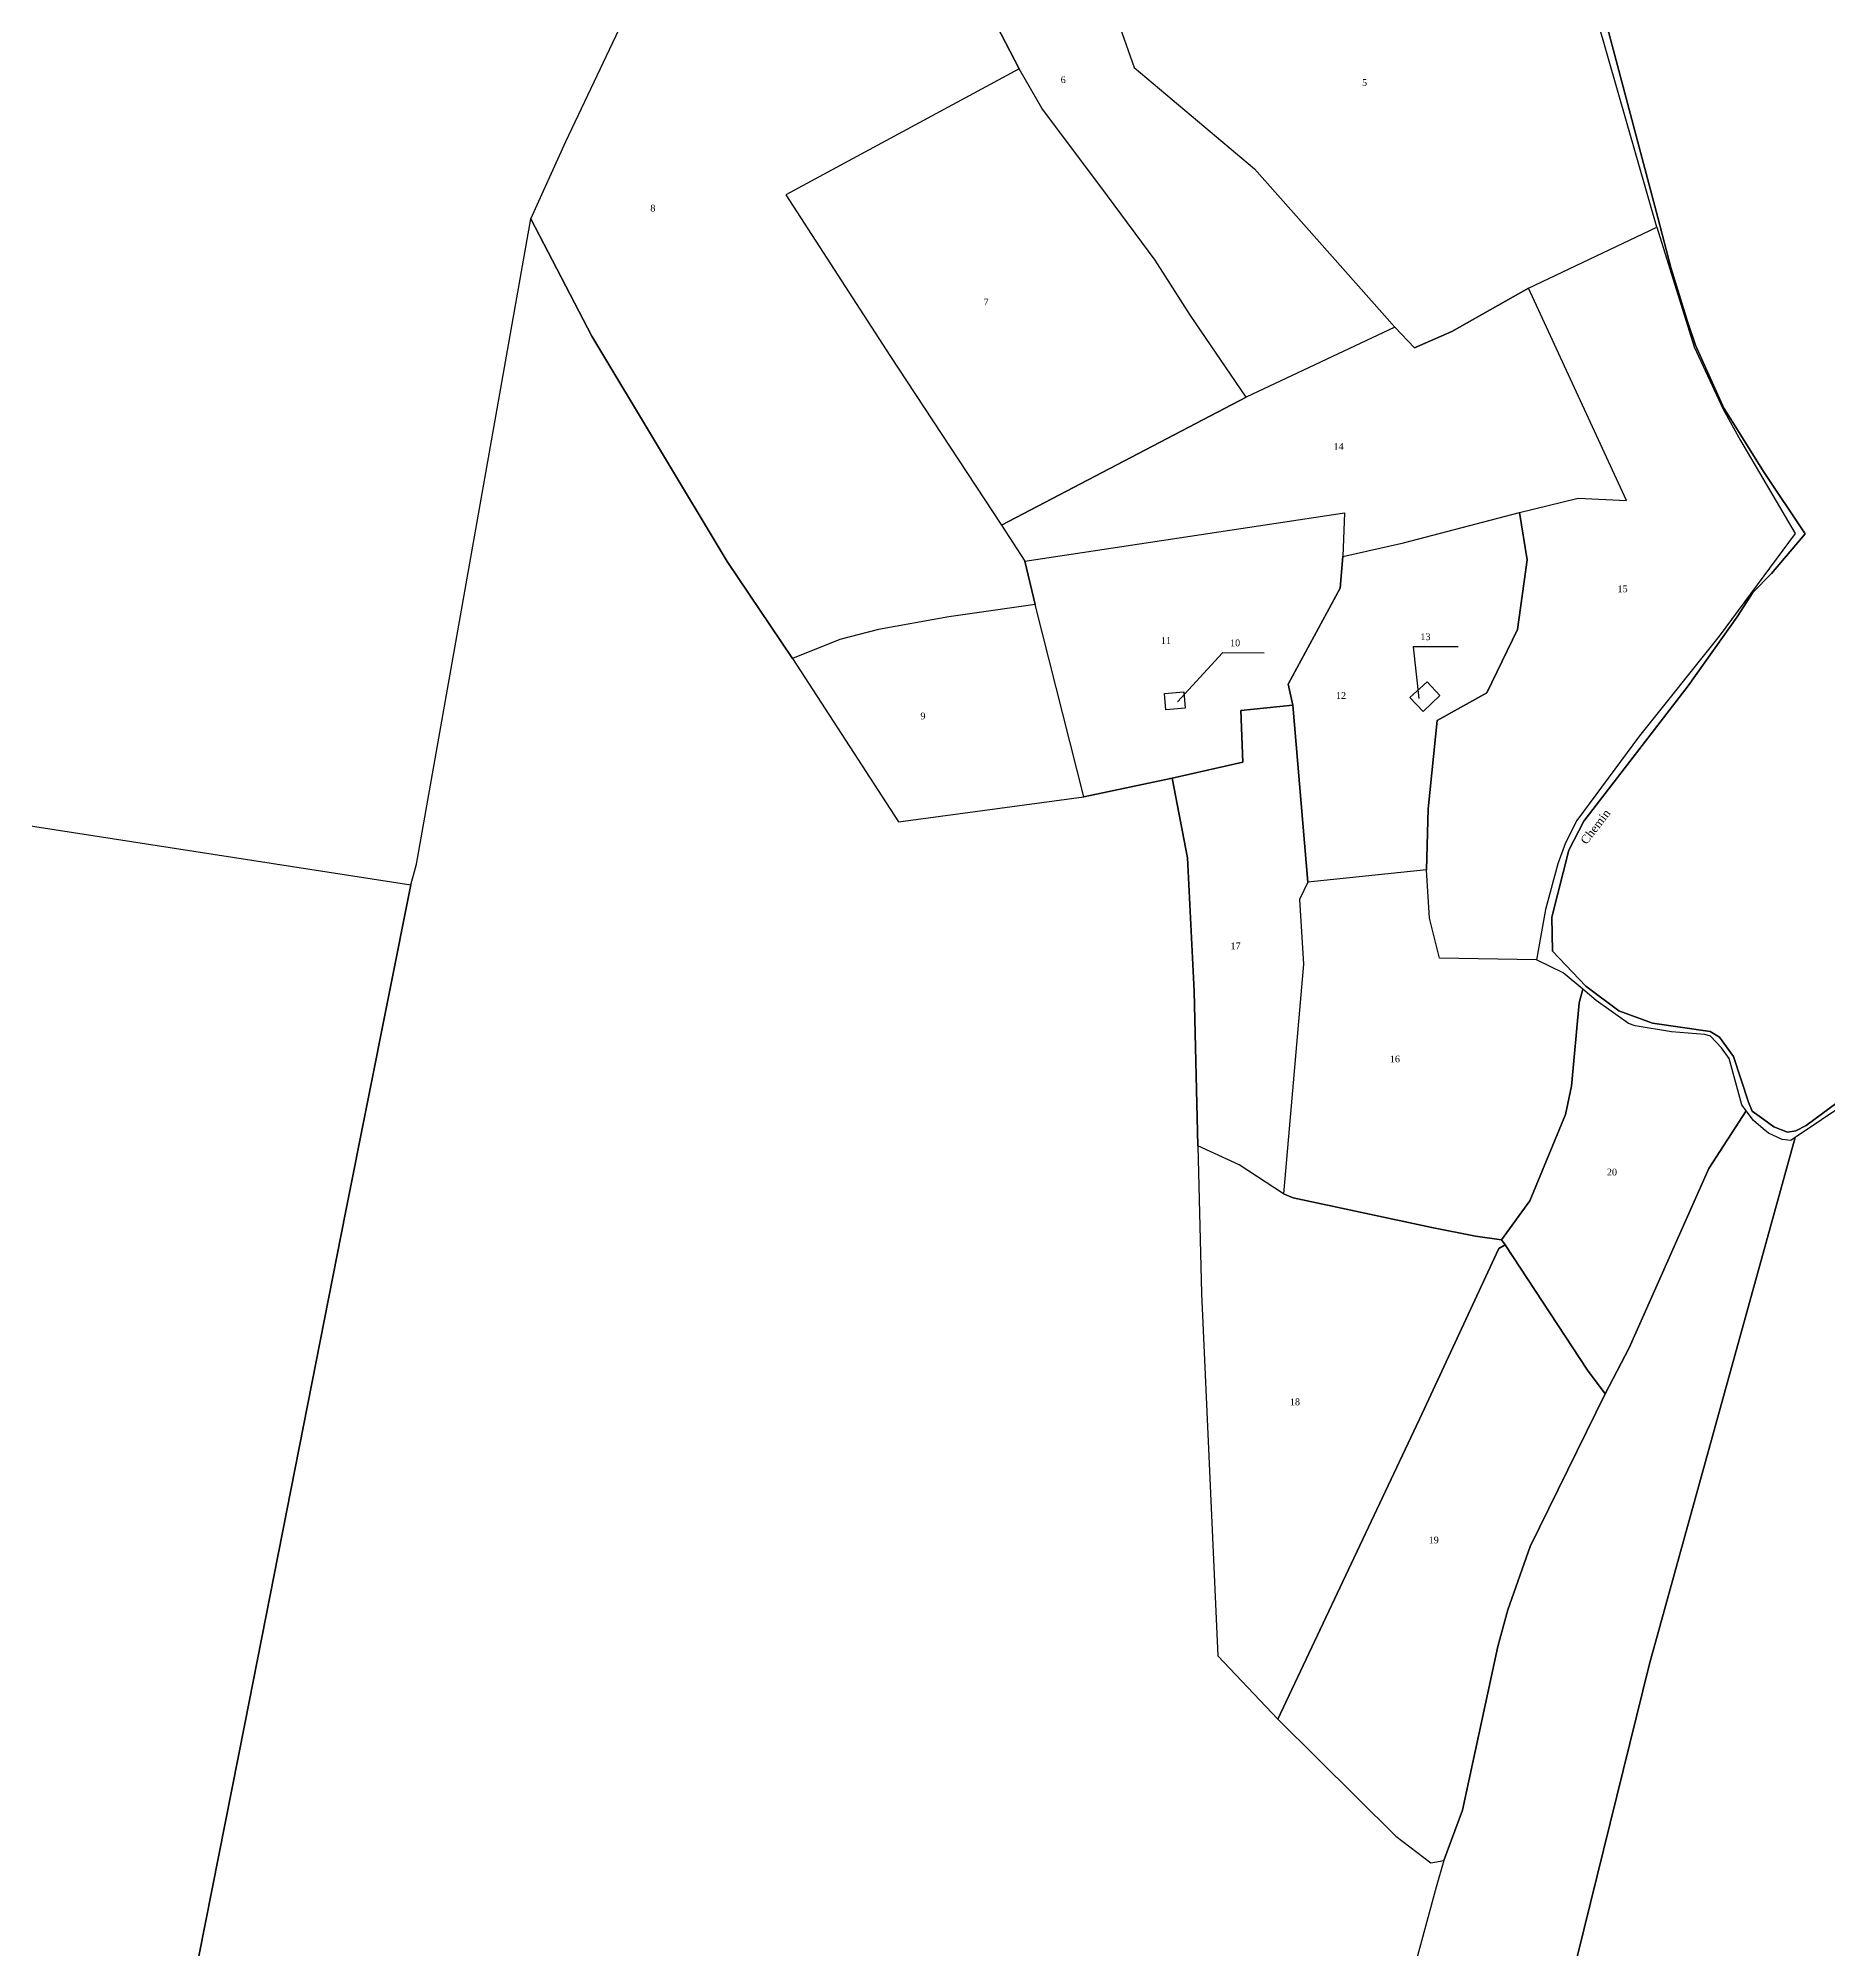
# Model space of a CAD drawing. Extents: x 1205702 to 1209329, y 6150197 to 6152796.
# Drawn here: x 1207121 to 1207653, y 6151192 to 6151761 of the extents above; entities that cross this region are included whole.
import ezdxf

# ---------------------------------------------------------------- set-up
doc = ezdxf.new("R2010")
doc.units = 0
doc.linetypes.add('CONTINU', pattern=[0])
for name, color, linetype in [('1LIEUDIT', 7, 'CONTINU'), ('1PARCELLE', 7, 'CONTINU'), ('1SUBDSECT', 7, 'CONTINU'), ('1TROUPARCELLE', 7, 'CONTINU'), ('1ZONCOMM', 7, 'CONTINU'), ('3BATIDUR', 7, 'CONTINU'), ('3FLECHEPAR', 7, 'CONTINU'), ('3PARCELLETEX', 7, 'CONTINU'), ('3ZONCOMMTEX', 7, 'CONTINU')]:
    doc.layers.add(name, color=color, linetype=linetype)
doc.styles.get("Standard").update_dxf_attribs({"font": 'Times New Roman'})

msp = doc.modelspace()

# ---------------------------------------------------------------- linework, layer by layer
at = {"layer": '1LIEUDIT'}
msp.add_lwpolyline([(1207657.24, 6151445.89), (1207645.82, 6151437.41), (1207642.8, 6151435.92), (1207640.28, 6151435.49), (1207636.19, 6151437.09), (1207633.28, 6151439.22), (1207629.82, 6151441.76), (1207628.69, 6151444.39), (1207624.29, 6151457.98), (1207620.13, 6151463.72), (1207617.29, 6151465.43), (1207600.15, 6151467.83), (1207590.2, 6151471.54), (1207580.37, 6151478.84), (1207570.51, 6151489.3), (1207570.29, 6151499.38), (1207575.34, 6151519.28), (1207579.76, 6151527.94), (1207610.82, 6151568.17), (1207625.37, 6151588.68), (1207629.95, 6151595.85), (1207635.5, 6151601.51), (1207645.54, 6151613.29), (1207633.13, 6151631.83), (1207623.91, 6151646.59), (1207621.35, 6151650.64), (1207612.98, 6151669.38), (1207610.53, 6151676.43), (1207605.58, 6151692.44), (1207601.75, 6151707.32), (1207582.99, 6151778.37)], dxfattribs=at)
at = {"layer": '1PARCELLE'}
for points in [[(1207095.2, 6151530.05), (1207231.24, 6151508.95), (1207232.9, 6151515.1), (1207266.89, 6151706.96), (1207277.36, 6151729.92), (1207299.74, 6151777.13), (1207329.31, 6151844.58), (1207332.09, 6151853.57), (1207332.63, 6151856.92), (1207332.63, 6151856.92), (1207327.52, 6151857.71), (1207313.62, 6151875.66), (1207312.18, 6151884.26), (1207312.23, 6151892.58), (1207315.74, 6151904.46), (1207340.36, 6151949.44), (1207348.97, 6151965.72), (1207367.82, 6152009.77), (1207388.62, 6152076.35), (1207400.82, 6152081.57), (1207398.17, 6152093.7), (1207393.23, 6152097.09), (1207408.16, 6152132.82)], [(1207144.98, 6151072.96), (1207181.93, 6151259.6), (1207211.81, 6151411.59), (1207231.24, 6151508.95), (1207231.24, 6151508.95), (1207232.9, 6151515.1), (1207266.89, 6151706.96), (1207285.06, 6151672.05), (1207325.27, 6151605.05), (1207344.66, 6151576.21), (1207376.12, 6151527.73), (1207431.27, 6151535.1), (1207457.49, 6151540.7), (1207462.07, 6151516.96), (1207464.04, 6151477.34), (1207465.08, 6151431.37), (1207466.19, 6151387.52), (1207471.03, 6151279.85), (1207488.86, 6151260.98), (1207523.89, 6151226.28), (1207534.27, 6151218.28), (1207538.23, 6151218.99), (1207535.86, 6151211.09), (1207520.49, 6151154.24)], [(1207095.2, 6151530.05), (1207231.24, 6151508.95), (1207211.81, 6151411.59), (1207181.93, 6151259.6), (1207144.98, 6151072.96)], [(1207870.43, 6151015.76), (1207683.57, 6151453.75), (1207678.77, 6151452.67), (1207677.31, 6151448.31), (1207670.11, 6151445.35), (1207663.45, 6151443.82), (1207662.99, 6151446.18), (1207660.58, 6151445.75), (1207658.23, 6151444.43), (1207642.58, 6151433.85), (1207599.28, 6151277.51), (1207575.88, 6151182.78)], [(1207575.88, 6151182.78), (1207599.28, 6151277.51), (1207642.58, 6151433.85), (1207641.26, 6151432.95), (1207638.66, 6151433.33), (1207634.68, 6151435.18), (1207633.04, 6151436.44), (1207630.2, 6151438.92), (1207628.03, 6151441.84), (1207616.9, 6151424.72), (1207593.21, 6151371.35), (1207586.1, 6151357.67), (1207563.8, 6151312.3), (1207557.24, 6151293.56), (1207554.25, 6151282.66), (1207543.7, 6151233.95), (1207538.23, 6151218.99), (1207538.23, 6151218.99), (1207535.86, 6151211.09), (1207520.49, 6151154.24)]]:
    msp.add_lwpolyline(points, dxfattribs=at)
for points in [[(1207411.99, 6151751.45), (1207391.93, 6151790.35), (1207386.55, 6151829.19), (1207387.23, 6151858.99), (1207415.34, 6151864.51), (1207433.77, 6151869.76), (1207442.43, 6151873.27), (1207422.79, 6151832.04), (1207428.44, 6151828.68), (1207425.66, 6151815.23), (1207425.53, 6151810.36), (1207446.13, 6151751.89), (1207481.92, 6151721.74), (1207523.64, 6151674.69), (1207479.42, 6151653.93), (1207462.93, 6151678.15), (1207452.44, 6151694.65), (1207438.29, 6151713.78), (1207418.74, 6151739.78), (1207411.99, 6151751.45)], [(1207266.89, 6151706.96), (1207277.36, 6151729.92), (1207299.74, 6151777.13), (1207329.31, 6151844.58), (1207332.09, 6151853.57), (1207346.33, 6151851.75), (1207356.22, 6151852.14), (1207387.23, 6151858.99), (1207386.55, 6151829.19), (1207391.93, 6151790.35), (1207411.99, 6151751.45), (1207342.68, 6151714.09), (1207373.62, 6151666.32), (1207406.74, 6151615.89), (1207413.68, 6151605.22), (1207416.81, 6151592.32), (1207391.14, 6151588.6), (1207370.18, 6151584.87), (1207358.74, 6151581.86), (1207344.66, 6151576.21), (1207325.27, 6151605.05), (1207285.06, 6151672.05), (1207266.89, 6151706.96)], [(1207563.32, 6151686.3), (1207601.48, 6151704.44), (1207581.01, 6151775.92), (1207561.84, 6151773.44), (1207532.91, 6151777.67), (1207517.92, 6151792.3), (1207483.59, 6151803.64), (1207471.7, 6151812.73), (1207428.44, 6151828.68), (1207425.66, 6151815.23), (1207425.53, 6151810.36), (1207446.13, 6151751.89), (1207481.92, 6151721.74), (1207523.64, 6151674.69), (1207529.49, 6151668.61), (1207540.58, 6151673.42), (1207563.32, 6151686.3)], [(1207411.99, 6151751.45), (1207342.68, 6151714.09), (1207373.62, 6151666.32), (1207406.74, 6151615.89), (1207479.42, 6151653.93), (1207462.93, 6151678.15), (1207452.44, 6151694.65), (1207438.29, 6151713.78), (1207418.74, 6151739.78), (1207411.99, 6151751.45)], [(1207533.03, 6151513.43), (1207533.56, 6151531.6), (1207536.19, 6151557.82), (1207550.93, 6151566.04), (1207560.02, 6151584.82), (1207562.93, 6151605.6), (1207560.67, 6151619.68), (1207578.09, 6151623.9), (1207592.43, 6151623.24), (1207563.32, 6151686.3), (1207601.48, 6151704.44), (1207612.56, 6151668.88), (1207621.22, 6151650.33), (1207626.34, 6151641.01), (1207642.59, 6151613.43), (1207619.97, 6151582.91), (1207596.35, 6151553.29), (1207577.74, 6151528.13), (1207574.35, 6151521.51), (1207572.1, 6151515.18), (1207568.4, 6151501.64), (1207565.7, 6151486.72), (1207536.85, 6151487.21), (1207533.97, 6151499.09), (1207533.03, 6151513.43)], [(1207413.68, 6151605.22), (1207508.68, 6151619.57), (1207508.2, 6151606.58), (1207526.23, 6151610.61), (1207560.67, 6151619.68), (1207578.09, 6151623.9), (1207592.43, 6151623.24), (1207563.32, 6151686.3), (1207540.58, 6151673.42), (1207529.49, 6151668.61), (1207523.64, 6151674.69), (1207479.42, 6151653.93), (1207406.74, 6151615.89), (1207413.68, 6151605.22)], [(1207416.81, 6151592.32), (1207413.68, 6151605.22), (1207508.68, 6151619.57), (1207508.2, 6151606.58), (1207507.36, 6151597.17), (1207491.89, 6151568.64), (1207493.35, 6151562.34), (1207477.9, 6151560.78), (1207478.49, 6151545.39), (1207457.49, 6151540.7), (1207431.27, 6151535.1), (1207416.81, 6151592.32)], [(1207493.35, 6151562.34), (1207491.89, 6151568.64), (1207507.36, 6151597.17), (1207508.2, 6151606.58), (1207526.23, 6151610.61), (1207560.67, 6151619.68), (1207562.93, 6151605.6), (1207560.02, 6151584.82), (1207550.93, 6151566.04), (1207536.19, 6151557.82), (1207533.56, 6151531.6), (1207533.03, 6151513.43), (1207497.75, 6151509.76), (1207493.35, 6151562.34)], [(1207344.66, 6151576.21), (1207376.12, 6151527.73), (1207431.27, 6151535.1), (1207416.81, 6151592.32), (1207391.14, 6151588.6), (1207370.18, 6151584.87), (1207358.74, 6151581.86), (1207344.66, 6151576.21)], [(1207461.37, 6151561.52), (1207455.61, 6151560.99), (1207455.15, 6151565.84), (1207460.9, 6151566.37), (1207461.37, 6151561.52)], [(1207528.04, 6151564.69), (1207532.09, 6151560.53), (1207537.03, 6151565.28), (1207533.24, 6151569.28), (1207528.04, 6151564.69)], [(1207465.08, 6151431.37), (1207464.04, 6151477.34), (1207462.07, 6151516.96), (1207457.49, 6151540.7), (1207478.49, 6151545.39), (1207477.9, 6151560.78), (1207493.35, 6151562.34), (1207497.75, 6151509.76), (1207495.29, 6151504.6), (1207496.49, 6151485.41), (1207490.56, 6151417.19), (1207477.37, 6151425.8), (1207465.08, 6151431.37)], [(1207533.03, 6151513.43), (1207497.75, 6151509.76), (1207495.29, 6151504.6), (1207496.49, 6151485.41), (1207490.56, 6151417.19), (1207493.43, 6151415.98), (1207534.59, 6151407.19), (1207547.61, 6151404.54), (1207555.35, 6151403.51), (1207563.74, 6151415.05), (1207574.29, 6151440.69), (1207576.16, 6151449.12), (1207578.43, 6151473.88), (1207579.46, 6151477.94), (1207573.61, 6151482.78), (1207565.7, 6151486.72), (1207536.85, 6151487.21), (1207533.97, 6151499.09), (1207533.03, 6151513.43)], [(1207556.44, 6151401.98), (1207580.82, 6151364.79), (1207586.1, 6151357.67), (1207593.21, 6151371.35), (1207616.9, 6151424.72), (1207628.03, 6151441.84), (1207626.73, 6151443.61), (1207622.93, 6151457.4), (1207620.66, 6151460.56), (1207617.37, 6151463.98), (1207615.73, 6151464.55), (1207605.87, 6151465.33), (1207595.02, 6151467.06), (1207593.07, 6151467.75), (1207583.47, 6151474.6), (1207579.46, 6151477.94), (1207578.43, 6151473.88), (1207576.16, 6151449.12), (1207574.29, 6151440.69), (1207563.74, 6151415.05), (1207555.35, 6151403.51), (1207556.44, 6151401.98)], [(1207465.08, 6151431.37), (1207466.19, 6151387.52), (1207471.03, 6151279.85), (1207488.86, 6151260.98), (1207531.72, 6151351.89), (1207554.57, 6151400.89), (1207556.44, 6151401.98), (1207555.35, 6151403.51), (1207547.61, 6151404.54), (1207534.59, 6151407.19), (1207493.43, 6151415.98), (1207490.56, 6151417.19), (1207477.37, 6151425.8), (1207465.08, 6151431.37)], [(1207488.86, 6151260.98), (1207523.89, 6151226.28), (1207534.27, 6151218.28), (1207538.23, 6151218.99), (1207543.7, 6151233.95), (1207554.25, 6151282.66), (1207557.24, 6151293.56), (1207563.8, 6151312.3), (1207586.1, 6151357.67), (1207580.82, 6151364.79), (1207556.44, 6151401.98), (1207554.57, 6151400.89), (1207531.72, 6151351.89), (1207488.86, 6151260.98)]]:
    msp.add_lwpolyline(points, close=True, dxfattribs=at)
at = {"layer": '1SUBDSECT'}
msp.add_lwpolyline([(1207582.99, 6151778.37), (1207601.75, 6151707.32), (1207605.58, 6151692.44), (1207610.53, 6151676.43), (1207612.98, 6151669.38), (1207621.35, 6151650.64), (1207623.91, 6151646.59), (1207633.13, 6151631.83), (1207645.54, 6151613.29), (1207635.5, 6151601.51), (1207629.95, 6151595.85), (1207625.37, 6151588.68), (1207610.82, 6151568.17), (1207579.76, 6151527.94), (1207575.34, 6151519.28), (1207570.29, 6151499.38), (1207570.51, 6151489.3), (1207580.37, 6151478.84), (1207590.2, 6151471.54), (1207600.15, 6151467.83), (1207617.29, 6151465.43), (1207620.13, 6151463.72), (1207624.29, 6151457.98), (1207628.69, 6151444.39), (1207629.82, 6151441.76), (1207633.28, 6151439.22), (1207636.19, 6151437.09), (1207640.28, 6151435.49), (1207642.8, 6151435.92), (1207645.82, 6151437.41), (1207657.24, 6151445.89)], dxfattribs=at)
at = {"layer": '1TROUPARCELLE'}
for points in [[(1207455.15, 6151565.84), (1207460.9, 6151566.37), (1207461.37, 6151561.52), (1207455.61, 6151560.99), (1207455.15, 6151565.84)], [(1207528.04, 6151564.69), (1207533.24, 6151569.28), (1207537.03, 6151565.28), (1207532.09, 6151560.53), (1207528.04, 6151564.69)]]:
    msp.add_lwpolyline(points, close=True, dxfattribs=at)
at = {"layer": '1ZONCOMM'}
msp.add_lwpolyline([(1207657.24, 6151445.89), (1207645.82, 6151437.41), (1207642.8, 6151435.92), (1207640.28, 6151435.49), (1207636.19, 6151437.09), (1207633.28, 6151439.22), (1207629.82, 6151441.76), (1207628.69, 6151444.39), (1207624.29, 6151457.98), (1207620.13, 6151463.72), (1207617.29, 6151465.43), (1207600.15, 6151467.83), (1207590.2, 6151471.54), (1207580.37, 6151478.84), (1207570.51, 6151489.3), (1207570.29, 6151499.38), (1207575.34, 6151519.28), (1207579.76, 6151527.94), (1207610.82, 6151568.17), (1207625.37, 6151588.68), (1207629.95, 6151595.85), (1207635.5, 6151601.51), (1207645.54, 6151613.29), (1207633.13, 6151631.83), (1207623.91, 6151646.59), (1207621.35, 6151650.64), (1207612.98, 6151669.38), (1207610.53, 6151676.43), (1207605.58, 6151692.44), (1207601.75, 6151707.32), (1207582.99, 6151778.37)], dxfattribs=at)
msp.add_lwpolyline([(1207657.24, 6151445.89), (1207645.82, 6151437.41), (1207642.8, 6151435.92), (1207640.28, 6151435.49), (1207636.19, 6151437.09), (1207633.28, 6151439.22), (1207629.82, 6151441.76), (1207628.69, 6151444.39), (1207624.29, 6151457.98), (1207620.13, 6151463.72), (1207617.29, 6151465.43), (1207600.15, 6151467.83), (1207590.2, 6151471.54), (1207580.37, 6151478.84), (1207570.51, 6151489.3), (1207570.29, 6151499.38), (1207575.34, 6151519.28), (1207579.76, 6151527.94), (1207610.82, 6151568.17), (1207625.37, 6151588.68), (1207629.95, 6151595.85), (1207635.5, 6151601.51), (1207645.54, 6151613.29), (1207633.13, 6151631.83), (1207623.91, 6151646.59), (1207621.35, 6151650.64), (1207612.98, 6151669.38), (1207610.53, 6151676.43), (1207605.58, 6151692.44), (1207601.75, 6151707.32), (1207582.99, 6151778.37)], dxfattribs=at)
at = {"layer": '3BATIDUR'}
for points in [[(1207455.61, 6151560.99), (1207455.15, 6151565.84), (1207460.9, 6151566.37), (1207461.37, 6151561.52), (1207455.61, 6151560.99)], [(1207532.09, 6151560.53), (1207528.04, 6151564.69), (1207533.24, 6151569.28), (1207537.03, 6151565.28), (1207532.09, 6151560.53)]]:
    msp.add_lwpolyline(points, close=True, dxfattribs=at)
at = {"layer": '3FLECHEPAR'}
for points in [[(1207484.84, 6151577.88), (1207472.42, 6151577.9), (1207459.04, 6151563.41)], [(1207542.42, 6151579.69), (1207529.09, 6151579.71), (1207530.78, 6151564.34)]]:
    msp.add_lwpolyline(points, dxfattribs=at)

# ---------------------------------------------------------------- texts
at = {"layer": '3PARCELLETEX'}
for s, p in [('6', (1207424.34, 6151747.26)), ('5', (1207513.88, 6151746.43)), ('8', (1207302.43, 6151709.1)), ('7', (1207401.42, 6151681.18)), ('14', (1207505.41, 6151638.27)), ('15', (1207589.77, 6151595.96)), ('11', (1207454.12, 6151580.59)), ('13', (1207531.21, 6151581.71)), ('10', (1207474.66, 6151579.9)), ('12', (1207506.13, 6151564.26)), ('9', (1207382.67, 6151558.16)), ('17', (1207474.8, 6151489.85)), ('16', (1207522.12, 6151456.22)), ('20', (1207586.62, 6151422.62)), ('18', (1207492.44, 6151354.32)), ('19', (1207533.66, 6151313.27))]:
    msp.add_text(s, height=2, dxfattribs=at).set_placement(p)
at = {"layer": '3ZONCOMMTEX'}
msp.add_text('Chemin', height=2.5, rotation=52.4, dxfattribs=at).set_placement((1207580.55, 6151520.77))
msp.add_text('Chemin', height=2.5, rotation=52.4, dxfattribs=at).set_placement((1207580.55, 6151520.77))

doc.saveas('drawing.dxf')
